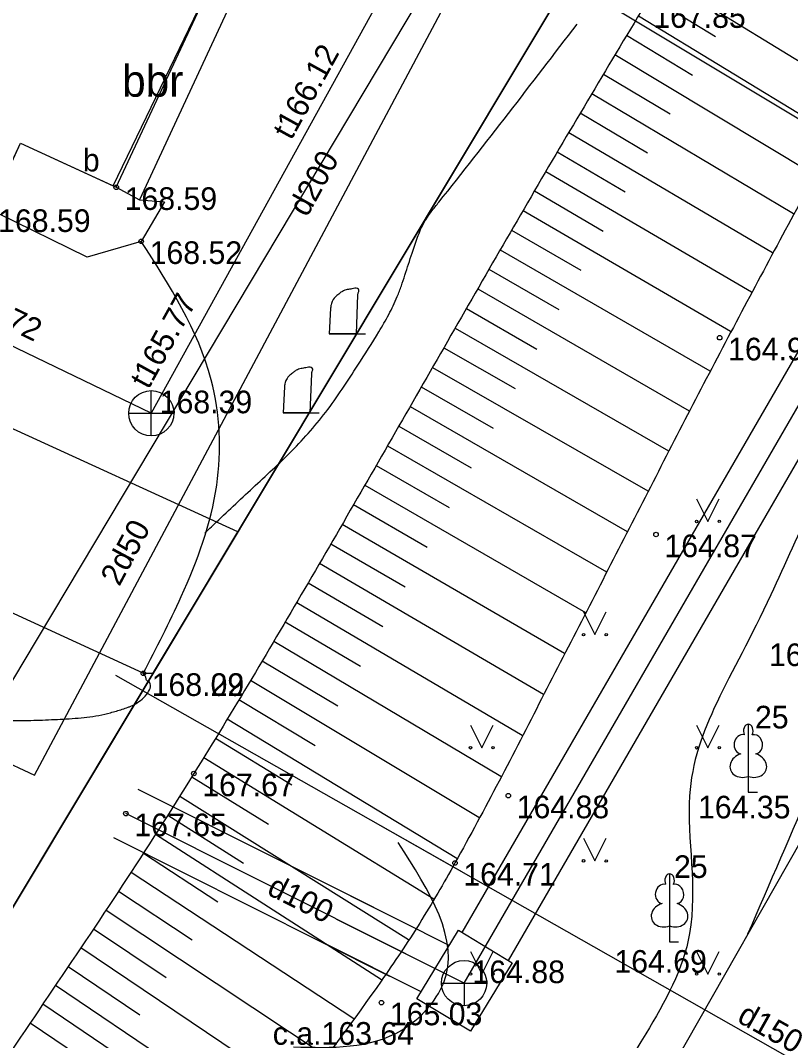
# Model space of a CAD drawing. Extents: x 634701 to 634899, y 303348 to 303488.
# Drawn here: x 634782.3 to 634799.33, y 303426.03 to 303448.57 of the extents above; entities that cross this region are included whole.
import ezdxf

# ---------------------------------------------------------------- set-up
doc = ezdxf.new("R2010")
doc.units = 0
for name, color, linetype in [('BUVE_BDET_####_####_#', 7, 'Continuous'), ('BUVE_COKL_####_####_#', 7, 'Continuous'), ('BUVE_EKAS_####_####_#', 7, 'Continuous'), ('BUVE_EKAS_VEKT_####_#', 7, 'Continuous'), ('CELI_CAPM_####_####_#', 7, 'Continuous'), ('CELI_CMAL_####_####_#', 7, 'Continuous'), ('CELI_CSEG_####_TKST_#', 7, 'Continuous'), ('ELEK_VADP_ZSPR_####_#', 7, 'Continuous'), ('LKAN_VADP_PAST_####_#', 7, 'Continuous'), ('LKAN_VADP_PAST_TKST_#', 7, 'Continuous'), ('RELJ_AATZ_####_TKST_#', 7, 'Continuous'), ('RELJ_ELEM_####_####_#', 7, 'Continuous'), ('RELJ_HORZ_PAMT_####_#', 7, 'Continuous'), ('RELJ_HORZ_RESN_####_#', 7, 'Continuous'), ('RELJ_NOGA_####_####_#', 7, 'Continuous'), ('RELJ_NOGL_####_####_#', 7, 'Continuous'), ('ROBZ_UZMR_####_####_#', 7, 'Continuous'), ('SAKT_VADP_KABE_####_#', 7, 'Continuous'), ('SILT_ELEM_####_####_#', 7, 'Continuous'), ('SILT_ELEM_####_TKST_#', 7, 'Continuous'), ('SILT_VADP_UDEN_####_#', 7, 'Continuous'), ('SILT_VADP_UDEN_TKAM_#', 7, 'Continuous'), ('SILT_VADP_UDEN_TKST_#', 7, 'Continuous'), ('SKAN_ELEM_####_####_#', 7, 'Continuous'), ('SKAN_ELEM_PAST_TKST_#', 7, 'Continuous'), ('SKAN_VADP_PAST_####_#', 7, 'Continuous'), ('SKAN_VADP_PAST_TKST_#', 7, 'Continuous'), ('TERT_DIAM_####_TKST_#', 7, 'Continuous'), ('TERT_ELEM_####_####_#', 7, 'Continuous')]:
    doc.layers.add(name, color=color, linetype=linetype)

msp = doc.modelspace()

# ---------------------------------------------------------------- linework, layer by layer
at = {"layer": 'BUVE_BDET_####_####_#'}
for p, q in [((634787.294, 303449.693), (634784.934, 303444.609)), ((634784.418, 303444.884), (634784.934, 303444.609)), ((634783.778, 303443.342), (634781.62, 303444.397)), ((634784.934, 303444.609), (634785.485, 303444.565)), ((634785.485, 303444.565), (634784.97, 303443.69)), ((634784.97, 303443.69), (634783.778, 303443.342)), ((634783.778, 303443.342), (634783.778, 303443.342))]:
    msp.add_line(p, q, dxfattribs=at)
at = {"layer": 'BUVE_EKAS_####_####_#'}
for p, q in [((634784.418, 303444.884), (634796.393, 303470.58)), ((634781.62, 303444.397), (634782.3, 303445.856)), ((634782.3, 303445.856), (634784.418, 303444.884))]:
    msp.add_line(p, q, dxfattribs=at)
at = {"layer": 'BUVE_EKAS_VEKT_####_#'}
msp.add_lwpolyline([(634783.913, 303470.58), (634774.131, 303449.704), (634780.846, 303446.524), (634780.17, 303445.073), (634781.62, 303444.397), (634782.3, 303445.856), (634784.353, 303444.914), (634786.762, 303449.913), (634787.736, 303449.511), (634787.866, 303449.847), (634787.989, 303450.165), (634788.104, 303450.485), (634788.746, 303451.861), (634787.825, 303452.195), (634796.393, 303470.58)], dxfattribs=at)
at = {"layer": 'CELI_CAPM_####_####_#'}
msp.add_line((634785.016, 303434.145), (634771.83, 303440.198), dxfattribs=at)
at = {"layer": 'CELI_CMAL_####_####_#'}
msp.add_line((634793.817, 303420.365), (634802.953, 303436.411), dxfattribs=at)
msp.add_spline([(634785.016, 303434.145), (634785.855, 303435.844), (634786.639, 303438.301), (634786.515, 303440.633), (634784.97, 303443.69)], degree=3, dxfattribs=at)
at = {"layer": 'ELEK_VADP_ZSPR_####_#'}
for p, q in [((634796.959, 303458.821), (634782.375, 303434.413)), ((634782.375, 303434.413), (634777.822, 303426.905))]:
    msp.add_line(p, q, dxfattribs=at)
at = {"layer": 'LKAN_VADP_PAST_####_#'}
for p, q in [((634792.07, 303429.753), (634784.409, 303434.098)), ((634812.999, 303417.883), (634790.148, 303430.843))]:
    msp.add_line(p, q, dxfattribs=at)
at = {"layer": 'RELJ_AATZ_####_TKST_#'}
msp.add_line((634785.016, 303434.145), (634785.231, 303434.145), dxfattribs=at)
at = {"layer": 'RELJ_ELEM_####_####_#'}
for centre in [(634784.418, 303444.884), (634784.97, 303443.69), (634797.76, 303441.56), (634796.352, 303437.211), (634785.016, 303434.145), (634786.134, 303431.93), (634793.085, 303431.442), (634784.631, 303431.045), (634791.906, 303429.954), (634790.281, 303426.868)]:
    msp.add_circle(centre, 0.05, dxfattribs=at)
at = {"layer": 'RELJ_HORZ_PAMT_####_#'}
for points in [[(634798.385, 303428.388), (634801.346, 303435.339), (634801.662, 303437.74), (634800.975, 303438.537), (634798.891, 303435.881), (634797.094, 303431.439), (634797.094, 303428.398), (634796.126, 303426.178), (634794.04, 303423.657), (634791.272, 303422.658), (634788.849, 303422.658), (634786.427, 303422.658)], [(634788.339, 303425.892), (634790.733, 303426.263), (634791.65, 303427.292), (634790.651, 303430.405)], [(634788.883, 303389.974), (634786.566, 303393.69), (634786.253, 303397.003), (634789.221, 303401.23), (634792.474, 303406.543), (634795.214, 303412.112), (634796.123, 303415.396), (634796.857, 303416.965), (634798.031, 303419.379), (634798.978, 303421.521), (634801.41, 303426.726)]]:
    msp.add_spline(points, degree=3, dxfattribs=at)
at = {"layer": 'RELJ_HORZ_RESN_####_#'}
for points in [[(634786.379, 303437.242), (634786.524, 303437.384), (634786.952, 303437.79), (634787.384, 303438.193), (634787.816, 303438.595), (634788.243, 303439.004), (634789.05, 303439.915), (634789.759, 303440.952), (634790.227, 303441.693), (634790.442, 303442.073), (634790.541, 303442.268), (634790.631, 303442.468), (634790.722, 303442.705), (634790.801, 303442.946), (634790.878, 303443.188), (634790.959, 303443.428), (634791.079, 303443.779), (634791.147, 303443.952), (634791.231, 303444.118), (634791.384, 303444.344), (634791.552, 303444.558), (634794.605, 303448.489)], [(634779.55, 303432.571), (634779.691, 303432.622), (634780.175, 303432.788), (634780.42, 303432.863), (634780.667, 303432.934), (634781.68, 303433.089), (634781.941, 303433.097), (634782.201, 303433.101), (634782.462, 303433.104), (634782.722, 303433.111), (634783.247, 303433.134), (634783.509, 303433.152), (634783.771, 303433.174), (634784.291, 303433.274), (634784.55, 303433.351), (634784.679, 303433.395), (634784.742, 303433.421), (634784.806, 303433.45), (634784.954, 303433.547), (634785.091, 303433.681), (634785.157, 303433.938), (634785.125, 303433.968), (634785.085, 303433.997), (634785.079, 303434.024), (634785.016, 303434.145)]]:
    msp.add_spline(points, degree=3, dxfattribs=at)
at = {"layer": 'RELJ_NOGA_####_####_#'}
for p, q in [((634796.482, 303449.525), (634800.809, 303446.882)), ((634796.222, 303449.098), (634797.665, 303448.217)), ((634795.961, 303448.671), (634800.331, 303446.012)), ((634795.702, 303448.244), (634797.161, 303447.361)), ((634795.444, 303447.816), (634799.863, 303445.158)), ((634795.187, 303447.387), (634796.661, 303446.505)), ((634794.93, 303446.958), (634799.393, 303444.302)), ((634794.675, 303446.528), (634796.164, 303445.646)), ((634794.421, 303446.097), (634798.927, 303443.44)), ((634794.167, 303445.666), (634795.671, 303444.783)), ((634793.914, 303445.235), (634798.463, 303442.574)), ((634793.662, 303444.803), (634795.18, 303443.918)), ((634793.411, 303444.371), (634798.002, 303441.702)), ((634793.16, 303443.938), (634794.691, 303443.051)), ((634792.909, 303443.506), (634797.543, 303440.826)), ((634792.659, 303443.073), (634794.205, 303442.181)), ((634792.409, 303442.64), (634797.085, 303439.946)), ((634792.16, 303442.206), (634793.72, 303441.309)), ((634791.911, 303441.773), (634796.628, 303439.061)), ((634791.661, 303441.339), (634793.235, 303440.435)), ((634791.412, 303440.906), (634796.172, 303438.174)), ((634791.163, 303440.472), (634792.751, 303439.561)), ((634790.914, 303440.039), (634795.714, 303437.281)), ((634790.665, 303439.605), (634792.266, 303438.685)), ((634790.416, 303439.172), (634795.255, 303436.386)), ((634790.166, 303438.738), (634791.78, 303437.808)), ((634789.916, 303438.305), (634794.795, 303435.489)), ((634789.666, 303437.873), (634791.293, 303436.931)), ((634789.416, 303437.44), (634794.332, 303434.588)), ((634789.164, 303437.008), (634790.804, 303436.054)), ((634788.913, 303436.576), (634793.865, 303433.685)), ((634788.66, 303436.144), (634790.311, 303435.177)), ((634788.407, 303435.713), (634793.395, 303432.781)), ((634788.154, 303435.282), (634789.816, 303434.301)), ((634787.899, 303434.852), (634792.919, 303431.874)), ((634787.643, 303434.422), (634789.316, 303433.425)), ((634787.387, 303433.993), (634792.438, 303430.967)), ((634787.13, 303433.564), (634788.813, 303432.55)), ((634786.871, 303433.136), (634791.951, 303430.058)), ((634786.611, 303432.709), (634788.301, 303431.679)), ((634786.351, 303432.282), (634791.442, 303429.159)), ((634786.088, 303431.856), (634787.781, 303430.81)), ((634785.824, 303431.432), (634790.881, 303428.261)), ((634785.557, 303431.009), (634787.229, 303429.948)), ((634785.288, 303430.588), (634790.286, 303427.378)), ((634785.017, 303430.168), (634786.665, 303429.098)), ((634784.744, 303429.749), (634789.674, 303426.52)), ((634784.469, 303429.331), (634786.093, 303428.259)), ((634784.193, 303428.914), (634789.056, 303425.682)), ((634783.916, 303428.498), (634785.518, 303427.427)), ((634783.637, 303428.083), (634788.437, 303424.859)), ((634783.358, 303427.668), (634784.942, 303426.6)), ((634783.078, 303427.253), (634787.826, 303424.045)), ((634782.798, 303426.839), (634784.369, 303425.776)), ((634782.518, 303426.425), (634787.23, 303423.235))]:
    msp.add_line(p, q, dxfattribs=at)
msp.add_spline([(634809.563, 303470.58), (634807.705, 303467.202), (634805.618, 303463.945), (634803.449, 303460.731), (634802.381, 303459.115), (634801.349, 303457.48), (634798.726, 303453.194), (634796.105, 303448.907), (634793.589, 303444.677), (634791.129, 303440.413), (634788.665, 303436.151), (634786.134, 303431.93), (634784.551, 303429.455), (634782.916, 303427.014), (634781.272, 303424.578), (634779.662, 303422.121), (634777.259, 303418.272), (634773.465, 303411.742), (634772.855, 303410.559), (634772.322, 303409.326), (634771.336, 303406.809), (634770.217, 303404.393), (634768.674, 303402.277), (634766.457, 303400.003)], degree=3, dxfattribs=at)
at = {"layer": 'RELJ_NOGL_####_####_#'}
msp.add_spline([(634814.739, 303470.58), (634812.655, 303466.786), (634811.551, 303464.954), (634810.353, 303463.179), (634809.142, 303461.411), (634807.999, 303459.601), (634805.825, 303455.855), (634803.688, 303452.09), (634799.515, 303444.503), (634797.583, 303440.881), (634795.7, 303437.232), (634793.823, 303433.582), (634791.906, 303429.954), (634791.127, 303428.626), (634790.273, 303427.342), (634788.442, 303424.848), (634786.614, 303422.352), (634785.764, 303421.066), (634784.99, 303419.734), (634784.55, 303418.749), (634784.191, 303417.724), (634783.831, 303416.701), (634783.384, 303415.719), (634782.049, 303413.246), (634780.68, 303410.793), (634779.314, 303408.339), (634777.989, 303405.863), (634777.346, 303404.605), (634776.724, 303403.333), (634775.287, 303400.913), (634772.709, 303397.571)], degree=3, dxfattribs=at)
at = {"layer": 'ROBZ_UZMR_####_####_#'}
msp.add_line((634787.104, 303437.27), (634774.49, 303443.041), dxfattribs=at)
for points in [[(634807.08, 303470.58), (634765.84, 303401.81), (634747.61, 303411.95), (634733.39, 303396.97), (634717.52, 303404.84), (634712.785, 303407.116)], [(634773.038, 303470.58), (634747.61, 303411.95), (634765.84, 303401.81), (634807.08, 303470.58)], [(634747.938, 303411.768), (634765.84, 303401.81), (634787.104, 303437.27)]]:
    msp.add_lwpolyline(points, dxfattribs=at)
at = {"layer": 'SAKT_VADP_KABE_####_#'}
msp.add_line((634800.551, 303445.763), (634795.124, 303449.016), dxfattribs=at)
at = {"layer": 'SILT_ELEM_####_####_#'}
for p, q in [((634791.608, 303427.299), (634792.108, 303427.299)), ((634792.108, 303427.299), (634792.608, 303427.299)), ((634792.108, 303427.299), (634792.108, 303426.799))]:
    msp.add_line(p, q, dxfattribs=at)
msp.add_circle((634792.108, 303427.299), 0.5, dxfattribs=at)
at = {"layer": 'SILT_VADP_UDEN_####_#'}
for p, q in [((634782.612, 303431.896), (634803.235, 303470.58)), ((634792.108, 303427.299), (634817.172, 303470.58)), ((634776.793, 303434.583), (634782.612, 303431.896)), ((634790.822, 303427.943), (634784.631, 303431.045)), ((634792.108, 303427.299), (634789.295, 303428.708))]:
    msp.add_line(p, q, dxfattribs=at)
at = {"layer": 'SILT_VADP_UDEN_TKAM_#'}
for p, q in [((634792.064, 303428.421), (634816.478, 303470.58)), ((634793.091, 303427.799), (634817.865, 303470.58)), ((634791.782, 303428.134), (634789.564, 303429.245)), ((634791.067, 303426.955), (634791.985, 303428.469)), ((634791.985, 303428.469), (634793.17, 303427.751)), ((634791.157, 303427.104), (634789.027, 303428.172)), ((634793.17, 303427.751), (634792.252, 303426.236)), ((634792.252, 303426.236), (634791.067, 303426.955))]:
    msp.add_line(p, q, dxfattribs=at)
at = {"layer": 'SILT_VADP_UDEN_TKST_#'}
for p, q in [((634791.167, 303428.442), (634784.9, 303431.581)), ((634790.468, 303427.449), (634784.362, 303430.509))]:
    msp.add_line(p, q, dxfattribs=at)
at = {"layer": 'SKAN_ELEM_####_####_#'}
for p, q in [((634785.193, 303439.391), (634785.193, 303440.391)), ((634784.693, 303439.891), (634785.693, 303439.891))]:
    msp.add_line(p, q, dxfattribs=at)
msp.add_circle((634785.193, 303439.891), 0.5, dxfattribs=at)
at = {"layer": 'SKAN_VADP_PAST_####_#'}
for p, q in [((634785.193, 303439.891), (634763.688, 303450.243)), ((634790.629, 303449.748), (634785.193, 303439.891))]:
    msp.add_line(p, q, dxfattribs=at)
at = {"layer": 'TERT_ELEM_####_####_#'}
for p, q in [((634789.726, 303441.644), (634789.76, 303442.509)), ((634789.157, 303442.217), (634789.126, 303441.644)), ((634789.726, 303441.644), (634789.126, 303441.644)), ((634789.126, 303441.644), (634789.426, 303441.644)), ((634789.426, 303441.644), (634789.726, 303441.644)), ((634789.726, 303441.644), (634789.926, 303441.644)), ((634788.705, 303439.899), (634788.739, 303440.764)), ((634788.136, 303440.472), (634788.105, 303439.899)), ((634788.705, 303439.899), (634788.105, 303439.899)), ((634788.105, 303439.899), (634788.405, 303439.899)), ((634788.405, 303439.899), (634788.705, 303439.899)), ((634788.705, 303439.899), (634788.905, 303439.899)), ((634797.25, 303438), (634797.5, 303437.5)), ((634797.5, 303437.5), (634797.75, 303438)), ((634794.75, 303435.5), (634795, 303435)), ((634795, 303435), (634795.25, 303435.5)), ((634792.25, 303433), (634792.5, 303432.5)), ((634792.5, 303432.5), (634792.75, 303433)), ((634797.25, 303433), (634797.5, 303432.5)), ((634797.5, 303432.5), (634797.75, 303433)), ((634798.392, 303431.867), (634798.392, 303431.52)), ((634798.392, 303431.52), (634798.592, 303431.52)), ((634794.75, 303430.5), (634795, 303430)), ((634795, 303430), (634795.25, 303430.5)), ((634796.651, 303428.562), (634796.651, 303428.215)), ((634796.651, 303428.215), (634796.851, 303428.215)), ((634792.25, 303428), (634792.5, 303427.5)), ((634792.5, 303427.5), (634792.75, 303428)), ((634797.25, 303428), (634797.5, 303427.5)), ((634797.5, 303427.5), (634797.75, 303428))]:
    msp.add_line(p, q, dxfattribs=at)
for points in [[(634798.392, 303433.02), (634798.392, 303431.867)], [(634798.482, 303432.788), (634798.481, 303432.788)], [(634796.651, 303429.715), (634796.651, 303428.562)], [(634796.741, 303429.482), (634796.74, 303429.483)]]:
    msp.add_lwpolyline(points, dxfattribs=at)
for centre, radius in [((634797.25, 303437.5), 0.028), ((634797.75, 303437.5), 0.0263), ((634794.75, 303435), 0.028), ((634795.25, 303435), 0.0263), ((634792.25, 303432.5), 0.028), ((634792.75, 303432.5), 0.0263), ((634797.25, 303432.5), 0.028), ((634797.75, 303432.5), 0.0263), ((634794.75, 303430), 0.028), ((634795.25, 303430), 0.0263), ((634792.25, 303427.5), 0.028), ((634792.75, 303427.5), 0.0263), ((634797.25, 303427.5), 0.028), ((634797.75, 303427.5), 0.0263)]:
    msp.add_circle(centre, radius, dxfattribs=at)
for centre, major_axis, ratio, start_param, end_param in [((634798.393, 303432.87), (0, -0.15), 0.707107, 3.14537, 5.287485), ((634798.392, 303432.87), (0, -0.15), 0.707107, 0.995701, 3.137816), ((634798.264, 303432.575), (-0.039, -0.212), 0.861323, 3.141593, 6.283185), ((634798.521, 303432.575), (0.039, -0.212), 0.861323, 0, 3.141593), ((634798.303, 303432.113), (0.307, 0.095), 0.814445, 1.570796, 4.752015), ((634798.482, 303432.113), (-0.307, 0.095), 0.814445, 1.531171, 4.712389), ((634796.652, 303429.565), (0, -0.15), 0.707107, 3.14537, 5.287485), ((634796.651, 303429.565), (0, -0.15), 0.707107, 0.995701, 3.137816), ((634796.523, 303429.27), (-0.039, -0.212), 0.861323, 3.141593, 6.283185), ((634796.78, 303429.27), (0.039, -0.212), 0.861323, 0, 3.141593), ((634796.562, 303428.808), (0.307, 0.095), 0.814445, 1.570796, 4.752015), ((634796.741, 303428.808), (-0.307, 0.095), 0.814445, 1.531171, 4.712389)]:
    msp.add_ellipse(centre, major_axis=major_axis, ratio=ratio, start_param=start_param, end_param=end_param, dxfattribs=at)
for points in [[(634789.76, 303442.509), (634789.764, 303442.54), (634789.767, 303442.551), (634789.782, 303442.613), (634789.752, 303442.648), (634789.63, 303442.642), (634789.526, 303442.624), (634789.42, 303442.585), (634789.355, 303442.541), (634789.28, 303442.477), (634789.2, 303442.379), (634789.169, 303442.29), (634789.157, 303442.216)], [(634788.739, 303440.764), (634788.743, 303440.795), (634788.746, 303440.806), (634788.761, 303440.868), (634788.731, 303440.903), (634788.609, 303440.897), (634788.505, 303440.879), (634788.399, 303440.84), (634788.334, 303440.796), (634788.259, 303440.732), (634788.179, 303440.634), (634788.148, 303440.545), (634788.136, 303440.471)]]:
    msp.add_spline(points, degree=3, dxfattribs=at)

# ---------------------------------------------------------------- texts
at = {"layer": 'BUVE_COKL_####_####_#'}
msp.add_text('b', height=0.5, dxfattribs=at).set_placement((634783.679, 303445.236))
at = {"layer": 'CELI_CSEG_####_TKST_#'}
msp.add_text('bbr', height=0.7, dxfattribs=at).set_placement((634784.548, 303446.886))
at = {"layer": 'LKAN_VADP_PAST_TKST_#'}
msp.add_text('d150', height=0.5, rotation=330.658, dxfattribs=at).set_placement((634798.12, 303426.458))
at = {"layer": 'RELJ_AATZ_####_TKST_#'}
for s, p in [(' 167.85', (634796.105, 303448.407)), (' 168.59', (634784.418, 303444.384)), (' 168.59', (634781.62, 303443.897)), (' 168.52', (634784.97, 303443.19)), (' 164.97', (634797.76, 303441.06)), (' 164.87', (634796.352, 303436.711)), (' 164.49', (634798.663, 303434.305)), (' 168.09', (634785.016, 303433.645)), (' 168.22', (634785.016, 303433.645)), (' 167.67', (634786.134, 303431.43)), (' 164.88', (634793.085, 303430.942)), (' 164.35', (634797.094, 303430.939)), (' 167.65', (634784.631, 303430.545)), (' 164.71', (634791.906, 303429.454)), (' 164.69', (634795.245, 303427.529)), (' 165.03', (634790.281, 303426.368))]:
    msp.add_text(s, height=0.5, dxfattribs=at).set_placement(p)
at = {"layer": 'SILT_ELEM_####_TKST_#'}
msp.add_text(' 164.88', height=0.5, dxfattribs=at).set_placement((634792.108, 303427.299))
at = {"layer": 'SILT_VADP_UDEN_TKST_#'}
for s, rotation, p in [('2d50', 61.9371, (634784.486, 303436.048)), ('d100', 333.389, (634787.724, 303429.273))]:
    msp.add_text(s, height=0.5, rotation=rotation, dxfattribs=at).set_placement(p)
msp.add_text('c.a.163.64', height=0.5, dxfattribs=at).set_placement((634787.878, 303425.938))
at = {"layer": 'SKAN_ELEM_PAST_TKST_#'}
msp.add_text(' 168.39', height=0.5, dxfattribs=at).set_placement((634785.193, 303439.891))
at = {"layer": 'SKAN_VADP_PAST_TKST_#'}
for s, rotation, p in [('t166.12', 61.1239, (634788.288, 303445.907)), ('d200', 61.1239, (634788.638, 303444.208)), ('t165.72', 334.2949, (634780.604, 303442.433)), ('t165.77', 61.1239, (634785.132, 303440.402))]:
    msp.add_text(s, height=0.5, rotation=rotation, dxfattribs=at).set_placement(p)
at = {"layer": 'TERT_DIAM_####_TKST_#'}
for p in [(634798.539, 303432.927), (634796.749, 303429.623)]:
    msp.add_text('25', height=0.5, dxfattribs=at).set_placement(p)

doc.saveas('drawing.dxf')
